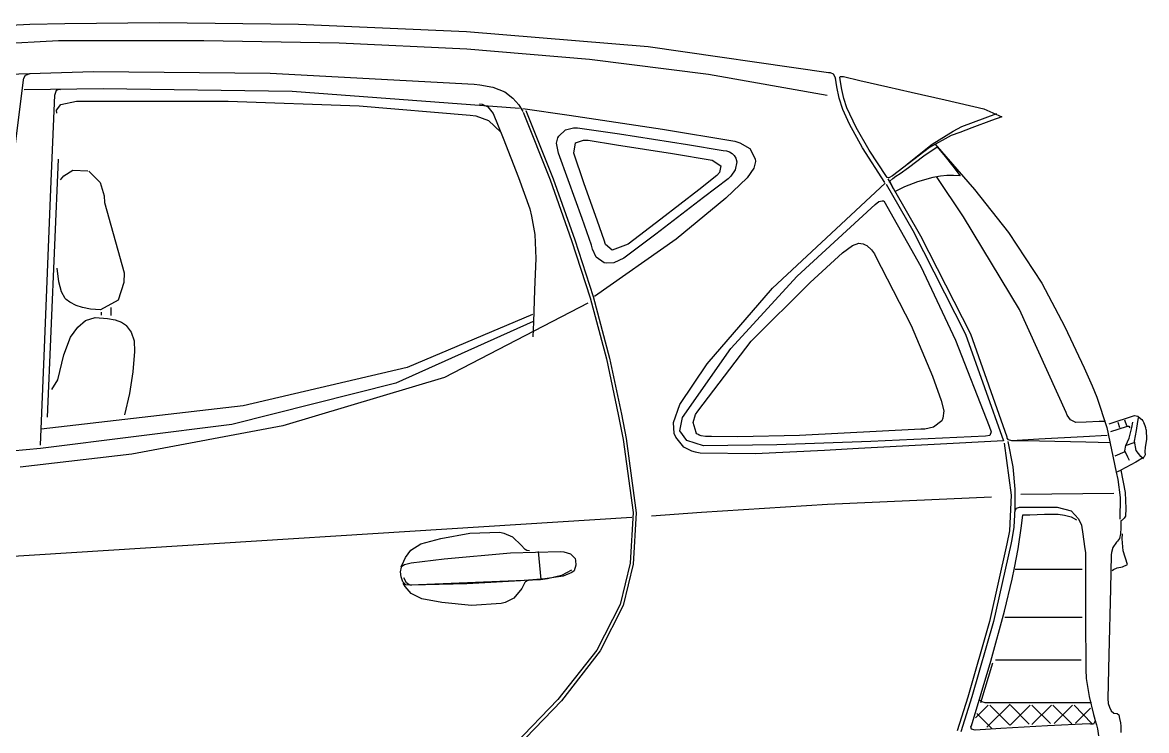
# Model space of a CAD drawing. Extents: x -594 to 2988, y 2000 to 3586.
# Drawn here: x 1515 to 2977, y 2666 to 3586 of the extents above; entities that cross this region are included whole.
import ezdxf

# ---------------------------------------------------------------- set-up
doc = ezdxf.new("R2010")
doc.units = 0
doc.header["$LTSCALE"] = 5
doc.header["$MEASUREMENT"] = 0
doc.layers.add('000_FREI-LASSEN', color=7, linetype='CONTINUOUS')
doc.layers.add('001_HILFSLINIEN', color=7, linetype='CONTINUOUS')

# ---------------------------------------------------------------- blocks, each defined once
blk = doc.blocks.new('MB_A-KLASSE_S_3')
at = {"layer": '001_HILFSLINIEN', "color": 7, "linetype": 'Continuous'}
for p, q in [((1215.9, 1567.3), (1524.7, 1584.1)), ((1524.7, 1584.1), (1570.2, 1585.2)), ((1570.2, 1585.2), (1693.4, 1586.3)), ((1693.4, 1586.3), (1874.3, 1584)), ((1874.3, 1584), (2092.9, 1574.7)), ((2092.9, 1574.7), (2329.2, 1555)), ((1241.8, 1545.2), (1562.3, 1562.8)), ((1562.3, 1562.8), (1751.1, 1563.1)), ((1751.1, 1563.1), (1927.1, 1559.9)), ((1927.1, 1559.9), (2093.2, 1552.1)), ((2093.2, 1552.1), (2252.5, 1538.8)), ((2329.2, 1555), (2563.4, 1521.5)), ((2252.5, 1538.8), (2407.6, 1519)), ((1416.7, 1516.5), (1607.9, 1522.6)), ((1607.9, 1522.6), (1837.4, 1520.6)), ((1837.4, 1520.6), (2102.5, 1506.1)), ((2563.4, 1521.5), (2565.5, 1521.3)), ((2565.5, 1521.3), (2569.6, 1519.4)), ((1438, 886.9), (1516.8, 1511.7)), ((1516.8, 1511.7), (1517, 1513.9)), ((1517, 1513.9), (1519.1, 1517.9)), ((1519.1, 1517.9), (1525.2, 1520.1)), ((2102.5, 1506.1), (2110.3, 1505.2)), ((2407.6, 1519), (2561.7, 1491.7)), ((2569.6, 1519.4), (2572.6, 1513.9)), ((2574.4, 1502.8), (2572.6, 1513.9)), ((2579.1, 1509.2), (2578.1, 1515.1)), ((2578.2, 1515.4), (2579.3, 1516.3)), ((2578.2, 1514.9), (2578.2, 1515.4)), ((2580.8, 1499.1), (2579.1, 1509.2)), ((2579.3, 1516.3), (2583.2, 1516)), ((2583.2, 1516), (2604.1, 1511.1)), ((2604.1, 1511.1), (2640.8, 1502.6)), ((1517.7, 1499), (1620.3, 1500.6)), ((1552.3, 1369.6), (1557.4, 1492)), ((1557.4, 1492), (1559.5, 1498.2)), ((1559.5, 1498.2), (1563, 1499.6)), ((1563, 1499.6), (1564.9, 1499.3)), ((1620.3, 1500.6), (1866, 1496.9)), ((1866, 1496.9), (2161.8, 1474.9)), ((2110.3, 1505.2), (2127.1, 1502.1)), ((2127.1, 1502.1), (2142.8, 1496.2)), ((2142.8, 1496.2), (2153.2, 1488)), ((2577.5, 1488.1), (2574.4, 1502.8)), ((2583.5, 1487.4), (2580.8, 1499.1)), ((2640.8, 1502.6), (2670.9, 1495.5)), ((2670.9, 1495.5), (2715, 1485.9)), ((1559.7, 1472.5), (1565.2, 1479.8)), ((1565.2, 1479.8), (1585.6, 1484.2)), ((1585.6, 1484.2), (1782.6, 1484)), ((1782.6, 1484), (1953.2, 1477.9)), ((1953.2, 1477.9), (2097.4, 1465.9)), ((2109.8, 1480.7), (2113.1, 1480)), ((2113.1, 1480), (2120.3, 1476.5)), ((2120.3, 1476.5), (2127.4, 1467.8)), ((2153.2, 1488), (2160.8, 1479.2)), ((2160.8, 1479.2), (2166.2, 1470.5)), ((2582.3, 1473.1), (2577.5, 1488.1)), ((2587.5, 1475.3), (2583.5, 1487.4)), ((2715, 1485.9), (2765.5, 1473.9)), ((1560, 1468.6), (1559.7, 1472.5)), ((2097.4, 1465.9), (2104.9, 1464.8)), ((2104.9, 1464.8), (2121.5, 1458.9)), ((2127.4, 1467.8), (2140.5, 1436.1)), ((2166.2, 1474.5), (2226.3, 1465.8)), ((2166.3, 1469.6), (2201.4, 1381.8)), ((2169.9, 1471.8), (2205.3, 1383.2)), ((2226.3, 1465.8), (2347.6, 1447.7)), ((2590.8, 1454.2), (2582.3, 1473.1)), ((2599.5, 1449.8), (2587.5, 1475.3)), ((2736.9, 1451), (2782.2, 1467.8)), ((2765.5, 1473.9), (2788.9, 1463.7)), ((2788.9, 1463.7), (2775.5, 1458.8)), ((2121.5, 1458.9), (2137.6, 1443.9)), ((2221.4, 1446.7), (2231.8, 1449.2)), ((2231.8, 1449.2), (2236.9, 1449.4)), ((2236.9, 1449.4), (2291.8, 1441.7)), ((2347.6, 1447.7), (2441.5, 1431.8)), ((2607.5, 1423.3), (2590.8, 1454.2)), ((2616.3, 1420.3), (2599.5, 1449.8)), ((2725.5, 1445), (2736.9, 1451)), ((2749.9, 1449.4), (2734.1, 1443.3)), ((2775.5, 1458.8), (2749.9, 1449.4)), ((2140.5, 1436.1), (2160.4, 1384.8)), ((2209.8, 1429.2), (2211.4, 1436.5)), ((2211.4, 1436.5), (2212.8, 1438.7)), ((2212.8, 1438.7), (2221.4, 1446.7)), ((2234.4, 1429.8), (2244.7, 1433.3)), ((2244.7, 1433.3), (2251, 1433.1)), ((2251, 1433.1), (2287.9, 1427.4)), ((2291.8, 1441.7), (2380.3, 1427.5)), ((2723.1, 1439.3), (2695, 1423.9)), ((2698.3, 1428.3), (2725.5, 1445)), ((2734.1, 1443.3), (2723.1, 1439.3)), ((2212.3, 1416.3), (2209.8, 1429.2)), ((2232.4, 1416.2), (2234.4, 1429.8)), ((2287.9, 1427.4), (2360.5, 1415.9)), ((2380.3, 1427.5), (2426.6, 1419.8)), ((2426.6, 1419.8), (2430.9, 1419.2)), ((2430.9, 1419.2), (2434.8, 1418)), ((2434.8, 1418), (2438.2, 1416.1)), ((2441.5, 1431.8), (2448.4, 1429.7)), ((2448.4, 1429.7), (2461.3, 1422.5)), ((2461.3, 1422.5), (2468.2, 1408.9)), ((2636.7, 1378.4), (2607.5, 1423.3)), ((2639.1, 1385.9), (2616.3, 1420.3)), ((2695, 1423.9), (2646.6, 1386.7)), ((2666.4, 1402.7), (2698.3, 1428.3)), ((2687.3, 1412.7), (2704.9, 1424.8)), ((2701.9, 1428.7), (2753.4, 1369)), ((2704.9, 1424.8), (2715.1, 1412)), ((1561.9, 1408.5), (1547.5, 1072.9)), ((2224.8, 1381.7), (2212.3, 1416.3)), ((2245.5, 1377.7), (2232.4, 1416.2)), ((2360.5, 1415.9), (2412.1, 1407.2)), ((2412.1, 1407.2), (2423.5, 1400)), ((2438.2, 1416.1), (2440.9, 1413.4)), ((2440.9, 1413.4), (2442.9, 1409.7)), ((2444.2, 1405.1), (2442.1, 1394.7)), ((2442.9, 1409.7), (2444.2, 1405.1)), ((2468.5, 1405.7), (2466.5, 1397)), ((2468.2, 1408.9), (2468.5, 1405.7)), ((2667.4, 1397.8), (2687.3, 1412.7)), ((2715.1, 1412), (2725, 1399.3)), ((1569, 1386.7), (1581, 1394.3)), ((1581, 1394.3), (1600.3, 1393.5)), ((1601.5, 1393), (1616.3, 1378.2)), ((2421.8, 1391.4), (2418.5, 1387.3)), ((2423.5, 1400), (2421.8, 1391.4)), ((2442.1, 1394.7), (2436.3, 1386.5)), ((2466.5, 1397), (2457.7, 1384.1)), ((2651.1, 1386.4), (2656.6, 1390.1)), ((2656.6, 1390.1), (2667.4, 1397.8)), ((2725, 1399.3), (2734.6, 1386.8)), ((1564.9, 1381.7), (1569, 1386.7)), ((1616.3, 1378.2), (1621.5, 1360.8)), ((2160.4, 1384.8), (2175, 1344.2)), ((2201.4, 1381.8), (2229.5, 1302.8)), ((2205.3, 1383.2), (2233.5, 1303.7)), ((2243, 1331.2), (2224.8, 1381.7)), ((2263, 1328), (2245.5, 1377.7)), ((2418.5, 1387.3), (2394.9, 1368.7)), ((2433, 1383.2), (2401, 1358.6)), ((2457.7, 1384.1), (2430.1, 1357.7)), ((2436.3, 1386.5), (2433, 1383.2)), ((2490.6, 1240.8), (2637.3, 1377.4)), ((2638.7, 1376.1), (2673.1, 1315.7)), ((2639.7, 1384.9), (2639.1, 1385.9)), ((2641.9, 1384.1), (2639.7, 1384.9)), ((2644.4, 1377.4), (2641.2, 1383.1)), ((2646.6, 1386.7), (2641.9, 1384.1)), ((2642.7, 1378.7), (2643.2, 1379.9)), ((2643.1, 1378.6), (2642.7, 1378.7)), ((2650.2, 1366.5), (2643.1, 1378.6)), ((2643.2, 1379.9), (2647.2, 1383.6)), ((2646.9, 1372.5), (2644.4, 1377.4)), ((2647.2, 1383.6), (2651.1, 1386.4)), ((2679.2, 1379.2), (2662.5, 1372.5)), ((2699, 1384.7), (2679.2, 1379.2)), ((2709.1, 1386.4), (2699, 1384.7)), ((2739.2, 1333.6), (2703.8, 1385.9)), ((2717.3, 1387.2), (2709.1, 1386.4)), ((2725.9, 1387.4), (2717.3, 1387.2)), ((2734.6, 1386.8), (2725.9, 1387.4)), ((1543.4, 1152.5), (1552.3, 1369.6)), ((1621.5, 1360.8), (1622.1, 1352.3)), ((2394.9, 1368.7), (2345.5, 1330.4)), ((2647.9, 1370.3), (2646.9, 1372.5)), ((2683.6, 1308.6), (2647.9, 1370.3)), ((2662.5, 1372.5), (2650.2, 1366.5)), ((2753.4, 1369), (2797.4, 1313.4)), ((1622.1, 1352.3), (1647.5, 1260.7)), ((2401, 1358.6), (2338.8, 1311.1)), ((2430.1, 1357.7), (2365.5, 1304.7)), ((2522.8, 1256.6), (2624.1, 1349.7)), ((2624.1, 1349.7), (2629.1, 1353.4)), ((2629.1, 1353.4), (2633.5, 1354.4)), ((2633.5, 1354.4), (2635.4, 1354.4)), ((2635.4, 1354.4), (2683.6, 1269.1)), ((2175, 1344.2), (2177.3, 1334.6)), ((2177.3, 1334.6), (2181.4, 1310.7)), ((2255.1, 1296.9), (2243, 1331.2)), ((2345.5, 1330.4), (2302.8, 1298.1)), ((2812, 1213.2), (2739.2, 1333.6)), ((2271.7, 1303.3), (2263, 1328)), ((2673.1, 1315.7), (2741.5, 1181.1)), ((2181.4, 1310.7), (2182.9, 1279.5)), ((2229.5, 1302.8), (2253.7, 1228.2)), ((2233.5, 1303.7), (2257.5, 1229.9)), ((2365.5, 1304.7), (2259.1, 1229.9)), ((2273.4, 1297.4), (2271.7, 1303.3)), ((2338.8, 1311.1), (2297.4, 1279.8)), ((2748.5, 1180.9), (2683.6, 1308.6)), ((2797.4, 1313.4), (2840.8, 1247.1)), ((2256.4, 1291.6), (2255.1, 1296.9)), ((2261.3, 1281.2), (2256.4, 1291.6)), ((2282.1, 1290.3), (2273.4, 1297.4)), ((2302.8, 1298.1), (2282.1, 1290.3)), ((2539.6, 1248), (2581.9, 1286.6)), ((2581.9, 1286.6), (2594.5, 1296.5)), ((2594.5, 1296.5), (2602.8, 1299.2)), ((2602.8, 1299.2), (2605.7, 1299)), ((2605.7, 1299), (2608.5, 1298.3)), ((2608.5, 1298.3), (2611.1, 1297.3)), ((2611.1, 1297.3), (2613.4, 1296.1)), ((2613.4, 1296.1), (2619.6, 1290.6)), ((2619.6, 1290.6), (2623.1, 1285.4)), ((2182.9, 1279.5), (2181.3, 1238.7)), ((2271.6, 1273.9), (2261.3, 1281.2)), ((2275.1, 1273.2), (2271.6, 1273.9)), ((2284.4, 1273.8), (2275.1, 1273.2)), ((2297.4, 1279.8), (2284.4, 1273.8)), ((2623.1, 1285.4), (2624.2, 1283.1)), ((2624.2, 1283.1), (2671.2, 1192.2)), ((1562.5, 1249.2), (1560.3, 1266.7)), ((1647.5, 1260.7), (1647.1, 1248.2)), ((2683.6, 1269.1), (2728.7, 1173)), ((1566, 1236.1), (1562.5, 1249.2)), ((1647.1, 1248.2), (1639.8, 1225.1)), ((2436.3, 1162.2), (2522.8, 1256.6)), ((2463.1, 1171.8), (2539.6, 1248)), ((2840.8, 1247.1), (2870.9, 1190.4)), ((1570.9, 1227.5), (1566, 1236.1)), ((2181.3, 1238.7), (2179.7, 1196.8)), ((2253.7, 1228.2), (2274.7, 1149.1)), ((2257.5, 1229.9), (2278.8, 1149.9)), ((2405.8, 1142.6), (2490.6, 1240.8)), ((1572.3, 1226), (1570.9, 1227.5)), ((1577, 1222.5), (1572.3, 1226)), ((1585.3, 1218.2), (1577, 1222.5)), ((1593.6, 1215.5), (1585.3, 1218.2)), ((1604, 1213.5), (1593.6, 1215.5)), ((1616.8, 1212.7), (1604, 1213.5)), ((1639.8, 1225.1), (1616.8, 1212.7)), ((1630.4, 1215.7), (1630.4, 1205.2)), ((2250.4, 1221.3), (2064, 1124.8)), ((1587.5, 1190.1), (1597.2, 1198.7)), ((1597.2, 1198.7), (1610, 1202.5)), ((1610, 1202.5), (1625.9, 1201.4)), ((1617.6, 1209.7), (1617.6, 1205.9)), ((1625.9, 1201.4), (1635.8, 1199.8)), ((1635.8, 1199.8), (1644.2, 1196.6)), ((2178.7, 1206.6), (2015.4, 1137.6)), ((2872.4, 1079), (2812, 1213.2)), ((1577.7, 1176.9), (1587.5, 1190.1)), ((1644.2, 1196.6), (1650.8, 1192.1)), ((1650.2, 1192.1), (1656.8, 1183.6)), ((2179.4, 1197.6), (2000.9, 1117.2)), ((2179.7, 1196.8), (2178.9, 1177.6)), ((2671.2, 1192.2), (2698.6, 1126.3)), ((2870.9, 1190.4), (2896, 1137.3)), ((1568.9, 1154.2), (1577.7, 1176.9)), ((1656.8, 1183.6), (1660.5, 1172.4)), ((1660.5, 1172.4), (1661, 1158.5)), ((2393.4, 1081), (2463.1, 1171.8)), ((2728.7, 1173), (2772.5, 1061.5)), ((2741.5, 1181.1), (2791.2, 1042.3)), ((2795.9, 1046.9), (2748.5, 1180.9)), ((1661, 1158.5), (1658.8, 1132.2)), ((2373.7, 1072.8), (2436.3, 1162.2)), ((1538.6, 1036.6), (1543.4, 1152.5)), ((1561.1, 1121.8), (1568.9, 1154.2)), ((2274.7, 1149.1), (2290.1, 1076.5)), ((2278.8, 1149.9), (2294.3, 1077)), ((2370.2, 1089.6), (2405.8, 1142.6)), ((1658.8, 1132.2), (1654.5, 1103.8)), ((2015.4, 1137.6), (1802.3, 1087.9)), ((2698.6, 1126.3), (2710.1, 1094.6)), ((2896, 1137.3), (2906.4, 1113.8)), ((1553.6, 1109), (1561.1, 1121.8)), ((2000.9, 1117.2), (1787.7, 1063.4)), ((2064, 1124.8), (1853.9, 1061.6)), ((2906.4, 1113.8), (2912.4, 1099.2)), ((1654.5, 1103.8), (1648.1, 1076.1)), ((2912.4, 1099.2), (2925.3, 1059.7)), ((1802.3, 1087.9), (1539.5, 1057.6)), ((2362, 1065.9), (2370.2, 1089.6)), ((2710.1, 1094.6), (2713.3, 1081.1)), ((2290.1, 1076.5), (2296.3, 1043.9)), ((2294.3, 1077), (2300.2, 1045.1)), ((2370.3, 1055.1), (2373.7, 1072.8)), ((2387.5, 1065.9), (2390.7, 1076.5)), ((2390.7, 1076.5), (2393.4, 1081)), ((2711, 1068.1), (2700.2, 1060.2)), ((2712.2, 1071.6), (2711, 1068.1)), ((2713.3, 1081.1), (2712.2, 1071.6)), ((2874, 1075.7), (2872.4, 1079)), ((2878.4, 1069.5), (2874, 1075.7)), ((2885.2, 1066.2), (2878.4, 1069.5)), ((2915.3, 1067.2), (2898.6, 1066.5)), ((2923.6, 1067.5), (2915.3, 1067.2)), ((2928.3, 1064.3), (2961.5, 1075.2)), ((2948.6, 1069.7), (2950.9, 1062.3)), ((2961.5, 1075.2), (2965.7, 1074.2)), ((2964, 1055.9), (2965.9, 1067.3)), ((2965.7, 1074.2), (2969.3, 1071.5)), ((2965.9, 1067.3), (2966.7, 1072)), ((2969.3, 1071.5), (2970.9, 1070)), ((2970.9, 1070), (2972.1, 1068.2)), ((2972.1, 1068.2), (2973.1, 1066.5)), ((1787.7, 1063.4), (1538.6, 1032.1)), ((1853.9, 1061.6), (1657.5, 1025)), ((2362.9, 1051.8), (2362, 1065.9)), ((2379.4, 1042.7), (2370.3, 1055.1)), ((2391.2, 1053.1), (2387.5, 1065.9)), ((2391.2, 1052.6), (2391.2, 1053.1)), ((2392.1, 1051.4), (2391.2, 1052.6)), ((2683.7, 1057.4), (2525.6, 1049)), ((2688.9, 1057.6), (2683.7, 1057.4)), ((2700.2, 1060.2), (2688.9, 1057.6)), ((2772.5, 1061.5), (2775, 1053.8)), ((2775, 1053.8), (2773.3, 1049.4)), ((2898.6, 1066.5), (2885.2, 1066.2)), ((2925.3, 1059.7), (2937.7, 1001.7)), ((2930.7, 1054.5), (2950.9, 1061)), ((2939.7, 1066.7), (2942, 1059.4)), ((2950.9, 1061), (2952, 1061.5)), ((2952, 1061.5), (2954, 1061.5)), ((2954, 1061.5), (2955.3, 1059.2)), ((2954.6, 1045.7), (2957.9, 1059.6)), ((2957.9, 1059.6), (2959.1, 1066.7)), ((2961.5, 1041.9), (2964, 1055.9)), ((2973.1, 1066.5), (2974, 1064.7)), ((2975.2, 1061.9), (2974, 1064.7)), ((2976, 1059.2), (2975.2, 1061.9)), ((2976.7, 1056.4), (2976, 1059.2)), ((2976.7, 1056.4), (2977.1, 1044.1)), ((2296.3, 1043.9), (2309.4, 949)), ((2300.2, 1045.1), (2313.5, 948.5)), ((2364.9, 1047), (2362.9, 1051.8)), ((2375.3, 1034.1), (2364.9, 1047)), ((2401, 1035.8), (2379.4, 1042.7)), ((2395.1, 1049.9), (2392.1, 1051.4)), ((2398, 1048.8), (2394.4, 1049.9)), ((2403.6, 1048.1), (2398, 1048.8)), ((2411.5, 1047.8), (2403.6, 1048.1)), ((2445.7, 1047.4), (2411.5, 1047.8)), ((2525.6, 1049), (2445.7, 1047.4)), ((2618.7, 1041.2), (2496.5, 1037)), ((2791.2, 1042.3), (2602.7, 1032.3)), ((2767.6, 1048.3), (2618.7, 1041.2)), ((2773.3, 1049.4), (2767.6, 1048.3)), ((2792.1, 1039.3), (2801, 971.6)), ((2796, 1045.6), (2795.9, 1046.9)), ((2797.5, 1043.4), (2796, 1045.6)), ((2796.9, 1041.6), (2803.1, 1008.6)), ((2802, 1042.4), (2797.5, 1043.4)), ((2837, 1044.4), (2802, 1042.4)), ((2838.1, 1042), (2802, 1042.4)), ((2895.2, 1047.5), (2837, 1044.4)), ((2898.3, 1040.6), (2838.1, 1042)), ((2925.8, 1049.1), (2895.2, 1047.5)), ((2930, 1039.8), (2898.3, 1040.6)), ((2950, 1036), (2954.6, 1045.7)), ((2950.9, 1036.8), (2961.1, 1040.1)), ((2963.4, 1029.7), (2961.5, 1041.9)), ((2977.1, 1044.1), (2975.5, 1034)), ((1538.6, 1032.1), (1452.1, 1024.1)), ((1657.5, 1025), (1512.2, 1008)), ((2385.9, 1028.7), (2375.3, 1034.1)), ((2390.7, 1027.5), (2385.9, 1028.7)), ((2392.4, 1027.1), (2390.7, 1027.5)), ((2394.4, 1026.7), (2392.4, 1027.1)), ((2396.8, 1026.3), (2394.4, 1026.7)), ((2468.1, 1025.4), (2396.8, 1026.3)), ((2496.5, 1037), (2401, 1035.8)), ((2558.3, 1029.5), (2468.1, 1025.4)), ((2602.7, 1032.3), (2558.3, 1029.5)), ((2936.5, 1022.7), (2949.2, 1028.3)), ((2949, 1029.3), (2950, 1036)), ((2952.6, 1020.9), (2949, 1029.3)), ((2969.6, 1021.8), (2963.4, 1029.7)), ((2975.2, 1023.9), (2974, 1021.6)), ((2975.5, 1034), (2975, 1027.9)), ((2975, 1027.9), (2975.2, 1023.9)), ((2803.1, 1008.6), (2805.8, 979.2)), ((2963.3, 1014.4), (2950.3, 1007.5)), ((2955.1, 1016.8), (2952.6, 1020.9)), ((2973.3, 1020.8), (2963.3, 1014.4)), ((2973.2, 1018.9), (2969.6, 1021.8)), ((2974, 1021.6), (2973.3, 1020.8)), ((2937.7, 1001.7), (2943.8, 1004.3)), ((2937.7, 1001.7), (2939.7, 991.8)), ((2950.3, 1007.5), (2943.8, 1004.3)), ((2943.8, 1004.3), (2949.4, 975.2)), ((2939.7, 991.8), (2942.8, 968.4)), ((2562.1, 959.8), (2775.4, 969.3)), ((2801, 971.6), (2798.7, 925.3)), ((2805.8, 979.2), (2806, 954)), ((2813.5, 972.7), (2934.6, 974)), ((2942.8, 968.4), (2942.5, 940.5)), ((2949.4, 975.2), (2950.1, 954.2)), ((2398.5, 949.5), (2562.1, 959.8)), ((2806, 954), (2804.3, 929.9)), ((2806, 950.3), (2808.1, 954.7)), ((2808.1, 954.7), (2811.9, 956)), ((2811.9, 956), (2813.9, 956)), ((2813.9, 956), (2861, 956)), ((2861, 956), (2878.9, 951.1)), ((2878.9, 951.1), (2888.5, 941)), ((2950.1, 954.2), (2949.6, 944.5)), ((1438.7, 888.4), (2307.9, 943.2)), ((2309.4, 949), (2305.6, 883.3)), ((2313.5, 948.5), (2309.4, 881.7)), ((2333.2, 944.8), (2398.5, 949.5)), ((2814.3, 931.6), (2816.3, 945.9)), ((2816.3, 945.9), (2825.2, 946.2)), ((2825.2, 946.2), (2844.3, 946.8)), ((2844.3, 946.8), (2862.1, 946.8)), ((2862.1, 946.8), (2870.6, 945.8)), ((2870.6, 945.8), (2878.9, 943.4)), ((2878.9, 943.4), (2886, 939.4)), ((2888.5, 941), (2892.3, 932.6)), ((2943.8, 935.6), (2943.7, 929.2)), ((2945.3, 939.2), (2943.8, 938.3)), ((2943.8, 938.3), (2943.8, 935.6)), ((2948.1, 941.5), (2945.3, 939.2)), ((2949.6, 944.5), (2948.1, 941.5)), ((2059.2, 915.1), (2097.2, 922.2)), ((2097.2, 922.2), (2135.9, 923.3)), ((2135.9, 923.3), (2141.1, 922.3)), ((2141.1, 922.3), (2152.6, 917.6)), ((2798.7, 925.3), (2795.6, 908.2)), ((2804.3, 929.9), (2801.8, 914)), ((2810, 902), (2814.3, 931.6)), ((2892.3, 932.6), (2894.4, 920.9)), ((2894.4, 920.9), (2896.5, 904.8)), ((2943.4, 921.5), (2941.8, 915.3)), ((2943.7, 929.2), (2943.4, 921.5)), ((2945.6, 914.7), (2945.9, 921.5)), ((2020.5, 900.1), (2033.4, 908.1)), ((2033.4, 908.1), (2059.2, 915.1)), ((2152.6, 917.6), (2164.4, 906.2)), ((2795.6, 908.2), (2773, 807.1)), ((2800.4, 907.6), (2778, 807.3)), ((2801.8, 914), (2800.4, 907.6)), ((2938.1, 910.4), (2933.1, 903.6)), ((2939.4, 911.6), (2938.1, 910.4)), ((2941.8, 915.3), (2939.4, 911.6)), ((2946.8, 899), (2945.6, 914.7)), ((2013.4, 890.4), (2020.5, 900.1)), ((2063.9, 888.7), (2150, 896.8)), ((2150, 896.8), (2215, 898.4)), ((2164.4, 906.2), (2168.3, 902)), ((2168.3, 902), (2169.1, 901.3)), ((2169.1, 901.3), (2171.3, 900)), ((2171.3, 900), (2174.7, 899.5)), ((2186.1, 898.2), (2189.3, 861.9)), ((2215, 898.4), (2219.4, 897.9)), ((2219.4, 897.9), (2227.9, 895.3)), ((2227.9, 895.3), (2234, 889.2)), ((2805.4, 877), (2810, 902)), ((2896.5, 904.8), (2897.5, 896.7)), ((2897.5, 896.7), (2897.9, 790.1)), ((2931.1, 894), (2930.1, 849.8)), ((2931.3, 897), (2931.1, 894)), ((2933.1, 903.6), (2931.3, 897)), ((2952.4, 881.4), (2946.8, 899)), ((2007.1, 871.7), (2008.1, 878.1)), ((2007.9, 878.3), (2011.2, 885.7)), ((2008.1, 878.1), (2008.7, 879.2)), ((2008.7, 879.2), (2012.3, 881.5)), ((2011.2, 885.7), (2011, 885.7)), ((2011.2, 885.7), (2013.4, 890.4)), ((2012.3, 881.5), (2020.8, 883.8)), ((2020.8, 883.8), (2063.9, 888.7)), ((2234.8, 880.5), (2232.7, 873.2)), ((2234, 889.2), (2234.5, 886.6)), ((2234.5, 886.6), (2234.8, 880.5)), ((2305.6, 883.3), (2292.4, 829.6)), ((2309.4, 881.7), (2296.3, 828)), ((2939, 876.9), (2946, 878.5)), ((2946, 878.5), (2952.4, 881.4)), ((2007.9, 865.3), (2007.1, 871.7)), ((2009.8, 859), (2007.9, 865.3)), ((2014.7, 857.8), (2011.3, 864.2)), ((2194.8, 862.6), (2163.1, 860.4)), ((2198.2, 862.8), (2189, 861.3)), ((2218.3, 866.3), (2194.8, 862.6)), ((2216.3, 867.2), (2198.2, 862.8)), ((2229.3, 873.9), (2216.3, 867.2)), ((2229.7, 870.9), (2218.3, 866.3)), ((2232.7, 873.2), (2229.7, 870.9)), ((2802.4, 862.3), (2805.4, 877)), ((2893.4, 874.8), (2806.2, 874.8)), ((2932.2, 873.7), (2934.1, 874.8)), ((2934.1, 874.8), (2939, 876.9)), ((2013.9, 855.1), (2009.8, 859)), ((2012.9, 852.8), (2010.3, 857.3)), ((2021, 843.7), (2012.9, 852.8)), ((2019.1, 854.4), (2013.9, 855.1)), ((2018.3, 855), (2014.7, 857.8)), ((2020.1, 854.5), (2018.3, 855)), ((2021.7, 854.6), (2019.1, 854.4)), ((2189, 861.3), (2020.1, 854.5)), ((2093, 856.5), (2021.7, 854.6)), ((2163.1, 860.4), (2093, 856.5)), ((2164.8, 850.1), (2154.2, 837.8)), ((2168.8, 858.1), (2164.8, 850.1)), ((2169.5, 858.9), (2168.8, 858.1)), ((2171.6, 860.4), (2169.5, 858.9)), ((2175, 861.2), (2171.6, 860.4)), ((2792.4, 820.6), (2802.4, 862.3)), ((2930.1, 849.8), (2928.2, 764)), ((2034.5, 836.9), (2021, 843.7)), ((2060.8, 832.1), (2034.5, 836.9)), ((2154.2, 837.8), (2143.1, 832.1)), ((2099.3, 828.3), (2060.8, 832.1)), ((2138, 830.7), (2099.3, 828.3)), ((2143.1, 832.1), (2138, 830.7)), ((2292.4, 829.6), (2262.2, 770.2)), ((2296.3, 828), (2266.7, 769)), ((2774.4, 755.6), (2792.4, 820.6)), ((2773, 807.1), (2744.7, 708.9)), ((2778, 807.3), (2749.8, 709.2)), ((2893.3, 812.4), (2792.6, 812.4)), ((2897.9, 790.1), (2898.1, 769)), ((2262.2, 770.2), (2211.6, 705.7)), ((2266.7, 769), (2216.4, 704.2)), ((2898.1, 769), (2898.3, 744.8)), ((2928.2, 764), (2926.7, 707.1)), ((2749.3, 671.8), (2774.4, 755.6)), ((2776.8, 753), (2761, 701.7)), ((2891.9, 757), (2780.7, 757)), ((2898.3, 744.8), (2898.5, 733.2)), ((2898.5, 733.2), (2902.6, 709.8)), ((2211.6, 705.7), (2155.7, 647.8)), ((2216.4, 704.2), (2158, 643.7)), ((2744.7, 708.9), (2730.9, 664.9)), ((2749.8, 709.2), (2735.6, 664)), ((2762.7, 702.8), (2760.3, 704.6)), ((2765.8, 701.9), (2762.7, 702.8)), ((2767.4, 701.6), (2765.8, 701.9)), ((2905.3, 701.6), (2767.4, 701.6)), ((2902.6, 709.8), (2908.3, 686.3)), ((2926.7, 707.1), (2927.1, 700.6)), ((2771, 698.6), (2754.5, 682.2)), ((2756.6, 687.6), (2776.1, 668.1)), ((2799.8, 700), (2769.6, 669.8)), ((2773.1, 698.6), (2799.1, 672.5)), ((2825.9, 698.6), (2799.8, 672.5)), ((2800.2, 698.3), (2824.5, 673.9)), ((2853.4, 698.6), (2828, 673.2)), ((2828, 698.6), (2852.3, 674.5)), ((2855.4, 698.6), (2879.8, 674.3)), ((2880.8, 698.6), (2856.8, 674.6)), ((2882.9, 698.6), (2906.1, 674.6)), ((2904.2, 694.5), (2884.6, 674.9)), ((2927.1, 700.6), (2928.7, 696)), ((2928.7, 696), (2931.1, 691.1)), ((2931.1, 691.1), (2934.7, 688)), ((2934.7, 688), (2938.9, 687.6)), ((2938.9, 687.6), (2941.1, 686)), ((2902.4, 674), (2848.5, 671.6)), ((2904.4, 673.6), (2902.4, 674)), ((2907.9, 673.9), (2904.4, 673.6)), ((2909.9, 677.1), (2907.9, 673.9)), ((2908.3, 686.3), (2911.2, 675.6)), ((2911.2, 675.6), (2912, 672.7)), ((2912, 672.7), (2913.1, 667.9)), ((2941.1, 686), (2942, 681.2)), ((2942, 681.2), (2943.1, 675.5)), ((2943.1, 675.5), (2943.7, 671.2)), ((2748.8, 670.2), (2749.3, 671.8)), ((2749.4, 667.4), (2748.8, 670.2)), ((2754.2, 666.1), (2749.4, 667.4)), ((2787.5, 668.1), (2754.2, 666.1)), ((2848.5, 671.6), (2787.5, 668.1)), ((2913.1, 667.9), (2914.7, 658.6)), ((2943.7, 667.5), (2943.5, 663.1)), ((2943.7, 671.2), (2943.7, 667.5))]:
    blk.add_line(p, q, dxfattribs=at)

msp = doc.modelspace()

# ---------------------------------------------------------------- block references
at = {"layer": '000_FREI-LASSEN', "color": 7, "linetype": 'Continuous'}
msp.add_blockref('MB_A-KLASSE_S_3', (0, 2000), dxfattribs=at)

doc.saveas('drawing.dxf')
